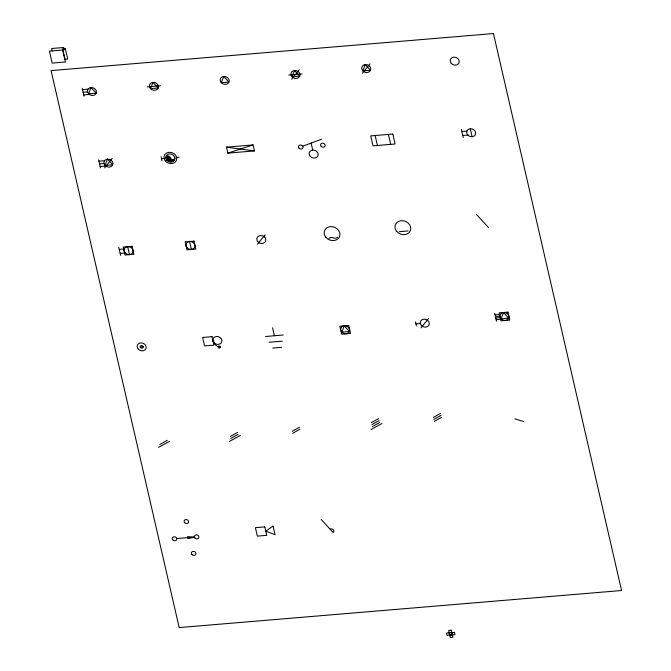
<?xml version="1.0" encoding="UTF-8"?>
<svg xmlns="http://www.w3.org/2000/svg" width="671" height="671" viewBox="0 0 671 671"><rect width="100%" height="100%" fill="white"/><g stroke="black" fill="none" stroke-linecap="round" stroke-linejoin="round"><path stroke-width="1.01" d="M104.626 167.842L112.225 158.415M165.905 157.677L167.02 156.293M166.039 158.675L168.085 156.133M166.374 159.413L168.874 156.318M166.802 160.042L169.511 156.679M167.305 160.57L170.023 157.199M167.884 161.015L170.359 157.937A2.298 1.946 21 0 0 173.034 159.748A2.298 1.946 21 0 0 174.787 157.568M168.513 161.384L170.702 158.683M169.218 161.669L171.206 159.203M169.998 161.862L171.851 159.564M170.87 161.937L172.64 159.748M171.893 161.828L173.697 159.589M173.294 161.25L174.678 159.53M291.659 79.178L299.258 69.759M362.441 73.248L370.04 63.829M257.471 244.244L265.079 234.825M421.002 327.859L428.601 318.44M160.008 444.37L167.255 440.335M158.658 447.364L169.528 441.317M230.338 436.452L237.584 432.418M230.79 438.44L238.037 434.405M229.44 441.434L240.31 435.387M292.271 431.26L299.518 427.226M292.732 433.248L299.971 429.214M371.44 422.604L378.687 418.57M371.902 424.592L379.149 420.558M372.355 426.58L379.601 422.545M371.004 429.574L381.874 423.527M433.374 417.412L440.621 413.378M433.835 419.4L441.082 415.366M434.296 421.388L441.535 417.354M302.638 146.211L321.51 139.224M227.872 153.122L253.042 144.928L254.418 150.9L227.872 153.122L226.496 147.159L253.042 144.928M194.439 537.094L188.039 538.645L187.578 536.649L194.439 537.094L176.75 538.57M82.499 89.612L88.052 89.142M83.112 92.263L87.532 91.893M147.251 86.886L160.528 85.779M288.824 75.026L302.093 73.911M83.716 94.913L89.268 94.452M98.972 161.216L104.5 160.755M461.883 131.491L466.899 131.071M99.576 163.875L104.005 163.498M161.518 158.683L164.093 158.465M176.632 157.417L179.207 157.199M462.797 135.467L467.813 135.047M100.189 166.525L105.716 166.064M119.253 249.402L124.269 248.983M120.168 253.386L125.183 252.967M399.253 231.688L408.102 230.95M495.047 314.9L499.476 314.531M495.433 316.561L499.853 316.184M140.197 346.999L143.149 346.748M265.54 336.498L283.237 335.014M415.953 323.892L420.381 323.523M495.777 318.046L500.197 317.677M496.154 319.706L500.583 319.337M269.13 342.277L282.399 341.162M218.201 347.133L220.415 346.949M272.711 348.056L281.56 347.318M449.167 632.678L451.776 632.459M449.755 635.211L452.355 634.992M226.496 147.159L254.418 150.9M514.875 418.855L523.665 421.547M476.46 214.494L488.48 227.511M321.157 519.463L333.168 532.48A2.298 1.946 21 0 0 333.269 529.746A2.298 1.946 21 0 0 330.166 529.226M470.27 128.757L472.099 136.716M461.422 129.503L463.258 137.454M494.67 313.24L496.498 321.199M388.4 134.41L390.69 144.357M375.131 135.525L377.412 145.473M415.5 321.904L416.414 325.88M451.86 632.602L452.371 634.841M449.159 632.828L449.671 635.068M311.134 143.133L312.736 150.094M272.56 327.8L274.389 335.752M189.574 241.485L191.411 249.444M161.057 156.695L161.971 160.671M127.641 246.676L129.478 254.628M82.198 88.287L84.026 96.238M98.662 159.891L100.491 167.851M118.792 247.414L120.629 255.374M62.697 50.048L65.448 61.984L52.17 63.091L49.428 51.155L64.231 49.889L63.678 47.507L51.65 48.513L52.195 50.904M219.107 347.1A9.235 7.826 21 0 1 213.068 341.145M328.882 238.473A3.9 3.305 21 0 1 333.252 237.844A3.9 3.305 21 0 0 337.614 237.224M165.938 158.314A2.298 1.946 21 0 1 167.691 156.133A2.298 1.946 21 0 1 170.359 157.937M91.038 87.54L88.58 93.831L96.247 93.185L91.038 87.54M107.511 159.153L105.053 165.443L112.72 164.798L107.511 159.153M152.98 82.357L150.514 88.639L158.18 88.002L152.98 82.357M223.762 76.419L221.296 82.709L228.962 82.072L223.762 76.419M294.544 70.489L292.078 76.779L299.744 76.142L294.544 70.489M365.326 64.559L362.868 70.849L370.526 70.212L365.326 64.559M344.257 325.846L341.799 332.137L349.457 331.491L344.257 325.846M503.518 312.501L501.061 318.792L508.719 318.146L503.518 312.501M273.089 526.106L265.775 531.113L275.068 534.728L273.089 526.106M65.28 48.589L62.629 48.807L65.028 59.258L67.687 59.031L65.28 48.589M493.462 33.55L51.071 70.614L179.182 627.578L621.572 590.514L493.462 33.55M392.82 134.041L370.702 135.894L372.992 145.842L395.11 143.988L392.82 134.041M132.07 246.307L123.221 247.045L125.049 255.005L133.898 254.259L132.07 246.307M194.003 241.115L185.154 241.854L186.983 249.813L195.831 249.075L194.003 241.115M212.036 336.666L202.634 337.454L204.58 345.909L213.982 345.12L212.036 336.666M348.677 325.477L339.836 326.215L341.665 334.175L350.514 333.428L348.677 325.477M507.939 312.132L499.09 312.871L500.927 320.83L509.767 320.084L507.939 312.132M264.81 526.886L255.408 527.674L257.354 536.129L266.748 535.341L264.81 526.886M451.264 630.212L448.656 630.438L450.266 637.45L452.875 637.232L451.264 630.212M454.46 632.384L446.55 633.047L447.062 635.286L454.98 634.623L454.46 632.384M194.9 537.983A2.298 1.946 21 0 0 198.767 537.823A2.298 1.946 21 0 0 196.301 534.913A2.298 1.946 21 0 0 194.9 537.983M184.6 522.625A2.298 1.946 21 0 0 188.467 522.466A2.298 1.946 21 0 0 186.01 519.555A2.298 1.946 21 0 0 184.6 522.625M191.923 554.447A2.298 1.946 21 0 0 195.789 554.296A2.298 1.946 21 0 0 193.332 551.377A2.298 1.946 21 0 0 191.923 554.447M172.782 539.836A2.298 1.946 21 0 0 176.641 539.677A2.298 1.946 21 0 0 174.183 536.766A2.298 1.946 21 0 0 172.782 539.836M500.918 318.633A4.605 3.9 21 0 0 508.652 318.322A4.605 3.9 21 0 0 503.728 312.485A4.605 3.9 21 0 0 500.918 318.633M421.287 325.301A4.605 3.9 21 0 0 429.021 324.99A4.605 3.9 21 0 0 424.097 319.161A4.605 3.9 21 0 0 421.287 325.301M341.656 331.977A4.605 3.9 21 0 0 349.39 331.659A4.605 3.9 21 0 0 344.466 325.829A4.605 3.9 21 0 0 341.656 331.977M218.427 347.578A1.149 0.973 21 0 0 220.356 347.503A1.149 0.973 21 0 0 219.132 346.043A1.149 0.973 21 0 0 218.427 347.578M213.898 342.596A4.605 3.9 21 0 0 221.631 342.285A4.605 3.9 21 0 0 216.708 336.448A4.605 3.9 21 0 0 213.898 342.596M140.491 347.578A1.535 1.3 21 0 0 143.074 347.503A1.535 1.3 21 0 0 141.455 345.54A1.535 1.3 21 0 0 140.491 347.578M138.159 349.029A4.605 3.9 21 0 0 145.892 348.71A4.605 3.9 21 0 0 140.969 342.881A4.605 3.9 21 0 0 138.159 349.029M396.695 231.436A8.052 6.819 21 0 0 410.216 230.891A8.052 6.819 21 0 0 401.61 220.684A8.052 6.819 21 0 0 396.695 231.436M325.913 237.366A8.052 6.819 21 0 0 339.434 236.821A8.052 6.819 21 0 0 330.828 226.613A8.052 6.819 21 0 0 325.913 237.366M257.765 241.686A4.605 3.9 21 0 0 265.49 241.375A4.605 3.9 21 0 0 260.574 235.538A4.605 3.9 21 0 0 257.765 241.686M186.983 247.616A4.605 3.9 21 0 0 194.707 247.305A4.605 3.9 21 0 0 189.792 241.468A4.605 3.9 21 0 0 186.983 247.616M125.049 252.808A4.605 3.9 21 0 0 132.774 252.489A4.605 3.9 21 0 0 127.859 246.66A4.605 3.9 21 0 0 125.049 252.808M467.67 134.888A4.605 3.9 21 0 0 475.403 134.577A4.605 3.9 21 0 0 470.48 128.748A4.605 3.9 21 0 0 467.67 134.888M310.136 156.226A4.605 3.9 21 0 0 317.869 155.915A4.605 3.9 21 0 0 312.946 150.078A4.605 3.9 21 0 0 310.136 156.226M321.124 146.27A2.298 1.946 21 0 0 324.99 146.11A2.298 1.946 21 0 0 322.533 143.191A2.298 1.946 21 0 0 321.124 146.27M299.006 148.123A2.298 1.946 21 0 0 302.873 147.964A2.298 1.946 21 0 0 300.407 145.045A2.298 1.946 21 0 0 299.006 148.123M104.911 165.284A4.605 3.9 21 0 0 112.644 164.965A4.605 3.9 21 0 0 107.721 159.136A4.605 3.9 21 0 0 104.911 165.284M166.853 160.092A4.605 3.9 21 0 0 174.577 159.782A4.605 3.9 21 0 0 169.662 153.953A4.605 3.9 21 0 0 166.853 160.092M165.385 160.99A6.517 5.527 21 0 0 176.339 160.545A6.517 5.527 21 0 0 169.369 152.283A6.517 5.527 21 0 0 165.385 160.99M451.206 63.275A4.605 3.9 21 0 0 458.93 62.965A4.605 3.9 21 0 0 454.015 57.136A4.605 3.9 21 0 0 451.206 63.275M362.726 70.69A4.605 3.9 21 0 0 370.451 70.38A4.605 3.9 21 0 0 365.536 64.55A4.605 3.9 21 0 0 362.726 70.69M291.944 76.62A4.605 3.9 21 0 0 299.669 76.309A4.605 3.9 21 0 0 294.754 70.48A4.605 3.9 21 0 0 291.944 76.62M221.162 82.55A4.605 3.9 21 0 0 228.886 82.239A4.605 3.9 21 0 0 223.971 76.41A4.605 3.9 21 0 0 221.162 82.55M150.379 88.48A4.605 3.9 21 0 0 158.104 88.169A4.605 3.9 21 0 0 153.189 82.34A4.605 3.9 21 0 0 150.379 88.48M88.446 93.672A4.605 3.9 21 0 0 96.171 93.361A4.605 3.9 21 0 0 91.256 87.532A4.605 3.9 21 0 0 88.446 93.672"/></g></svg>
